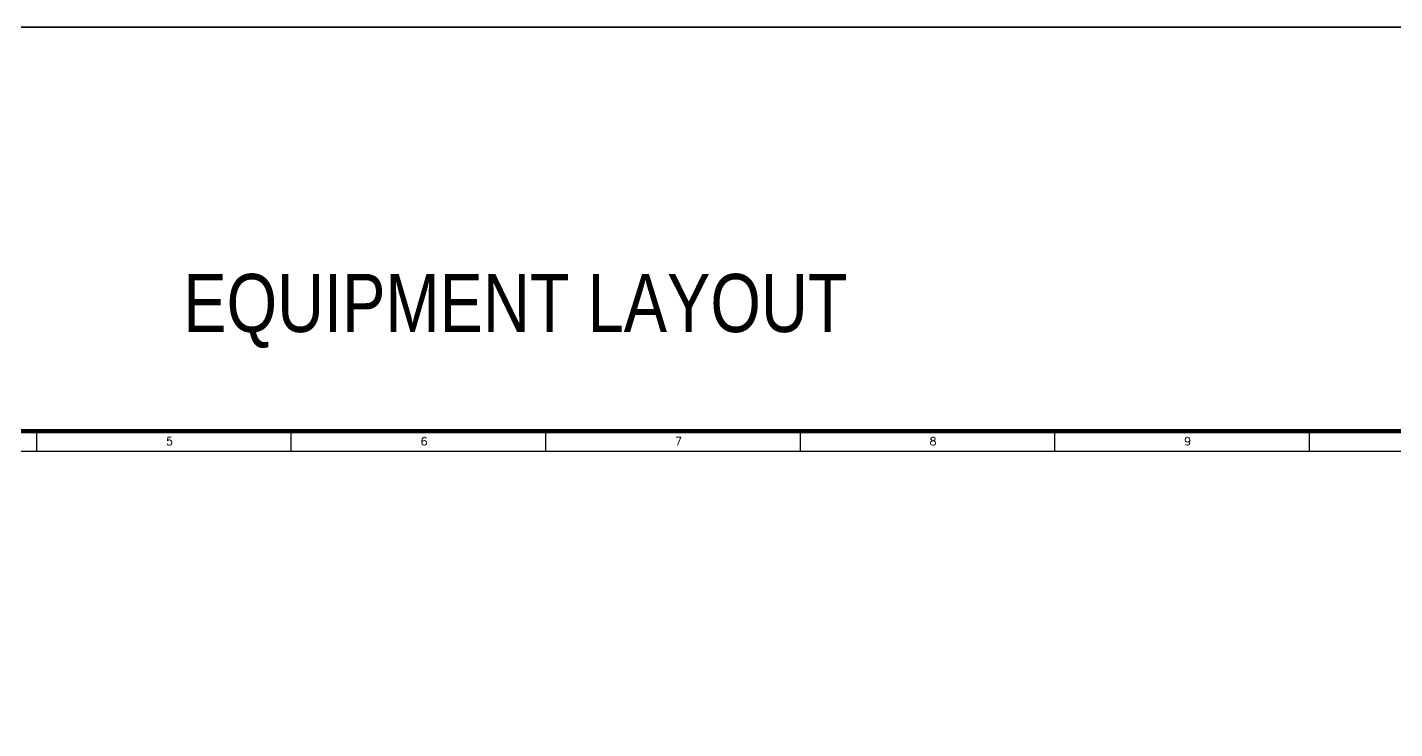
# Model space of a CAD drawing. Header units: millimetres. Extents: x 1380494 to 2061523, y -305664 to -174999.
# Drawn here: x 2020013 to 2043528, y -268308 to -256240 of the extents above; entities that cross this region are included whole.
import ezdxf
from ezdxf.enums import TextEntityAlignment as Align

# ---------------------------------------------------------------- set-up
doc = ezdxf.new("R2010")
doc.units = ezdxf.units.MM
doc.header["$LTSCALE"] = 600
doc.header["$MEASUREMENT"] = 0
doc.layers.add('AREA', color=193, linetype='Continuous', plot=False)
doc.layers.add('P-Wall', color=250, linetype='Continuous', lineweight=35)
doc.layers.add('TEXT', color=250, linetype='Continuous')
doc.layers.add('TITLE', color=7, linetype='Continuous')
doc.styles.add('ROMANS', font='romans.shx')
doc.styles.add('style1', font='swisse.ttf', dxfattribs={"width": 0.8})

# ---------------------------------------------------------------- blocks, each defined once
blk = doc.blocks.new('A$C66962185')
at = {"layer": 'TITLE', "color": 7}
for p, q in [((120.9, -140930.66), (120.9, -140928.36)), ((151.16, -140930.66), (151.16, -140928.36)), ((181.42, -140930.66), (181.42, -140928.36)), ((211.69, -140930.66), (211.69, -140928.36)), ((241.95, -140930.66), (241.95, -140928.36)), ((272.21, -140930.66), (272.21, -140928.36))]:
    blk.add_line(p, q, dxfattribs=at)
at = {"layer": 'TITLE'}
blk.add_line((2.14, -140930.66), (360.7, -140930.66), dxfattribs=at)
at = {"layer": 'TITLE', "color": 7, "const_width": 0.355}
blk.add_lwpolyline([(363, -140928.36), (363, -141178.33), (0, -141178.33), (0, -140928.36)], close=True, dxfattribs=at)
at = {"layer": 'TITLE', "color": 7, "style": 'ROMANS'}
for s, p in [('5', (136.67, -140929.48)), ('6', (166.94, -140929.48)), ('7', (197.2, -140929.48)), ('8', (227.46, -140929.48)), ('9', (257.73, -140929.48))]:
    blk.add_text(s, height=0.952, dxfattribs=at).set_placement(p, align=Align.MIDDLE)

msp = doc.modelspace()

# ---------------------------------------------------------------- linework, layer by layer
at = {"layer": 'AREA'}
for points in [[(2002643.5282, -263157.5048), (2055240.2322, -263157.5048), (2055240.2322, -299404.0197), (2002643.5282, -299404.0197)], [(2002688.5282, -263202.5048), (2055195.2322, -263202.5048), (2055195.2322, -299359.0197), (2002688.5282, -299359.0197)]]:
    msp.add_lwpolyline(points, close=True, dxfattribs=at)
at = {"layer": 'P-Wall', "color": 30, "true_color": 0xf8991e}
msp.add_lwpolyline([(1995085.218, -256240.3228), (2061522.537, -256240.3228), (2061522.537, -305663.5816), (1995085.218, -305663.5816)], close=True, dxfattribs=at)

# ---------------------------------------------------------------- block references
at = {"layer": 'TITLE', "xscale": 144.6465675549349, "yscale": 144.6465665108379, "zscale": 144.6465669265092}
msp.add_blockref('A$C66962185', (2002688.5282, 20121601.5523), dxfattribs=at)

# ---------------------------------------------------------------- texts
at = {"layer": 'TEXT', "color": 7, "insert": (2022694.7837, -260483.7718), "char_height": 1000, "width": 13234.070285, "attachment_point": 1, "style": 'style1'}
msp.add_mtext('{\\fArial|b0|i0|c0|p34;EQUIPMENT LAYOUT}', dxfattribs=at)

doc.saveas('drawing.dxf')
